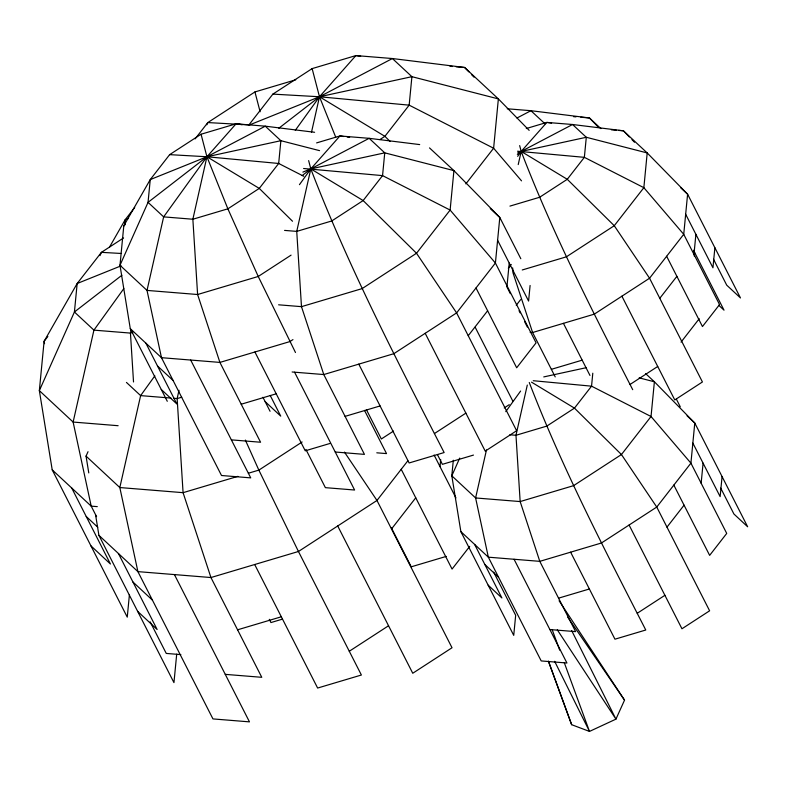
<?xml version="1.0" encoding="UTF-8"?>
<svg xmlns="http://www.w3.org/2000/svg" width="787" height="787" viewBox="0 0 787 787"><rect width="100%" height="100%" fill="white"/><g stroke="black" fill="none" stroke-linecap="round" stroke-linejoin="round"><path stroke-width="1.18" d="M314.603 132.285L265.278 126.176L236.061 123.815L201.059 134.233L169.648 154.645L150.248 179.584L123.795 225.82L119.988 265.278L130.278 328.651L167.287 401.291M124.572 225.721L125.143 219.789L134.695 207.512M129.422 594.598L127.258 617.136L52.208 469.849L39.35 390.627L44.102 341.312L77.165 283.517L101.425 252.342L123.569 237.949M176.701 654.145L173.957 682.624L98.906 535.337L95.591 514.934M440.002 466.632L440.69 459.51M453.312 460.238L451.807 475.81L460.867 531.619L513.734 635.365L515.672 615.316L493.665 572.129M507.025 285.829L509.228 263.055M530.094 285.474L528.589 301.057L497.6 240.251M592.798 373.195L591.549 386.171L574.461 408.128L546.798 426.101L515.977 435.28L509.858 434.778M693.967 254.388L695.895 234.329M694.252 256.07L694.606 252.43M714.881 247.748L712.953 267.796L685.664 214.251M701.148 483.218L703.086 463.159M722.072 476.578L720.135 496.627L692.855 443.081M131.242 329.537L130.445 333.088L133.524 381.97M179.003 390.293L177.144 398.576L183.076 492.672L210.946 577.54L261.776 677.312L225.259 674.361M311.485 132.265L319.483 96.762L312.134 68.607L355.881 55.582L392.398 58.533L464.596 67.475L498.368 98.906L529.179 130.367M518.22 164.591L521.191 151.429L519.666 145.595M486.455 449.987L475.604 497.955L488.343 557.176L541.21 660.932L566.935 663.018L514.068 559.262M527.3 385.05L515.977 435.28L520.158 501.565L539.793 561.347L575.602 631.627L549.877 629.551M99.988 255.627L101.425 252.342L121.05 253.463M206.853 124.769L207.827 122.565L254.939 91.941L295.774 79.792M88.774 472.918L86.049 456.116L88.026 451.689M459.716 458.083L451.807 475.81L475.604 497.955L520.158 501.565L573.546 485.668L621.445 454.542L651.036 416.51L654.391 381.774L645.576 373.569M559.085 600.756L624.534 700.145L615.936 719.141L589.493 731.418L571.647 724.699L548.49 661.405M109.511 247.108L125.143 219.789L128.517 218.432M123.825 288.603L93.928 330.137L73.122 422.058L91.203 506.139L96.585 516.695M295.273 130.376L319.483 96.762L355.881 55.582L360.672 56.29M154.862 375.842L140.627 395.615L119.821 487.547L137.902 571.628L212.952 718.915L249.469 721.866L174.419 574.579M299.453 184.67L310.816 168.9L339.935 135.954L369.152 138.325L419.687 144.582M517.659 156.328L521.191 151.429L546.827 122.418L572.552 124.503L623.412 130.799L647.199 152.944L687.602 194.192L740.469 297.948L726.726 285.16L713.524 259.257M505.785 411.631L520.61 391.041M123.795 225.82L125.281 223.901M195.137 138.866L207.827 122.565L249.164 124.907M47.85 336.492L44.102 341.312L44.554 343.703M312.134 68.607L272.873 94.115L248.613 125.29L319.483 96.762L392.398 58.533L411.906 76.683L498.368 98.906L493.616 148.222L465.865 183.883M508.333 268.249L511.275 264.471M468.226 335.705L487.625 310.767M516.242 305.258L520.66 299.591M407.843 460.788L376.973 500.463L298.45 551.49L210.946 577.54L137.902 571.628L98.906 535.337M391.503 528.972L415.752 497.797M659.791 298.303L676.879 276.345M469.701 546.394L452.063 569.07L401.222 469.298M681.04 342.119L699.23 318.735M666.982 527.133L684.07 505.175M278.805 128.261L319.483 96.762L411.906 76.683L409.161 105.153L384.902 136.328L379.875 139.594M121.887 275.243L74.421 311.986L39.35 390.627L73.122 422.058L118.129 425.708M302.119 175.629L310.816 168.9L369.152 138.325L384.745 152.845L453.922 170.622L499.804 217.468L520.827 258.736M517.344 154.409L521.191 151.429L572.552 124.503L586.295 137.282L647.199 152.944L643.855 187.68L614.263 225.712L566.355 256.837L522.253 269.971M291.082 255.126L258.234 276.473L197.606 294.515L147.012 290.413L119.988 265.278L148.045 202.357L150.248 179.584L206.932 156.761L265.278 126.176L280.87 140.696L319.561 150.642M292.951 339.6L289.911 341.578L219.907 362.413L161.473 357.682L130.278 328.651M302.129 441.989L258.854 470.114L248.367 473.233M393.51 431.089L381.351 438.989L366.417 409.673M434.454 433.539L465.865 413.126M504.231 407.932L509.268 404.656M630.062 384.45L657.716 366.476M349.28 651.262L388.552 625.754M637.244 613.28L664.907 595.306M516.961 118.02L530.93 110.701L589.414 117.942L600.884 128.615M302.877 172.097L310.816 168.9L384.745 152.845L382.551 175.619L363.151 200.557L331.74 220.97L296.738 231.388L284.569 230.404M121.041 265.858L77.165 283.517L74.421 311.986L93.928 330.137L130.445 333.088L132.747 332.409M517.787 152.796L521.191 151.429L586.295 137.282L584.357 157.341L567.27 179.298L539.616 197.271L509.937 206.105M316.6 142.909L339.935 135.954L343.575 136.505M526.287 128.537L546.827 122.418L551.579 123.126M181.748 397.209L177.144 398.576L173.494 398.281M241.206 404.223L276.207 393.805M345.08 416.372L380.082 405.944M551.362 369.329L582.183 360.161M329.763 443.524L305.258 450.813L254.909 351.996M237.871 476.361L183.076 492.672L119.821 487.547L86.049 456.116M473.469 455.083L442.383 464.33L437.434 454.611M446.249 556.399L411.237 566.817L391.385 527.851M237.576 629.807L281.323 616.782M282.454 619.133L270.935 622.566L269.292 619.32M558.554 598.159L589.374 588.991M543.758 376.914L586.374 367.657M272.873 94.115L319.483 96.762L409.161 105.153L493.616 148.222L521.525 180.853M517.541 151.222L584.357 157.341L643.855 187.68L683.736 234.31L719.544 304.589L702.457 326.546L666.648 256.267M169.648 154.645L206.932 156.761L278.677 163.47L303.743 176.258M303.595 168.497L382.551 175.619L450.125 210.07L495.407 263.025L536.075 342.847L516.675 367.775L476.007 287.963M449.997 66.295L452.436 66.492M456.086 66.787L464.596 67.475L468.865 71.873M507.261 108.783L530.93 110.701L544.968 123.766M573.546 116.663L575.986 116.86M580.865 117.253L589.414 117.942L598.7 127.514M611.371 129.825L616.182 130.209M618.592 130.406L623.412 130.799L629.384 136.958M278.598 304.805L301.48 306.655L362.109 288.613L416.51 253.257L450.125 210.07L453.922 170.622L429.515 147.907M530.153 332.321L532.602 332.517L594.244 314.17L649.56 278.224L683.736 234.31L687.602 194.192L680.735 187.808M292.125 371.995L323.782 374.553L393.785 353.717L456.608 312.892L495.407 263.025L499.804 217.468L490.271 208.594M171.054 398.084L140.627 395.615L126.441 382.423M231.358 439.864L260.576 442.235L219.907 362.413L197.606 294.515L192.864 219.239L206.932 156.761L201.059 134.233M376.786 452.81L386.525 453.597L364.519 410.411M335.232 452.013L364.45 454.374L323.782 374.553L301.48 306.655L296.738 231.388L310.816 168.9L308.642 160.607M97.293 506.631L91.203 506.139L52.208 469.849M180.862 654.607L166.254 653.426L150.15 621.828M533.232 380.711L591.549 386.171L651.036 416.51L690.917 463.14L726.726 533.419L709.648 555.376L673.829 485.097M347.205 137.046L349.635 137.4M242.121 124.72L236.061 123.815L206.932 156.761L163.647 216.878L147.012 290.413L161.473 357.682L221.511 475.505L250.728 477.876L190.69 360.043M639.162 377.858L654.391 381.774L694.783 423.022L747.65 526.778L733.917 514L720.715 488.088M531.52 382.157L574.461 408.128L621.445 454.542L656.752 507.054L709.618 610.801L681.955 628.774L629.088 525.027M718.757 305.267L724.02 310.167L693.504 250.266M687.061 415.831L694.783 423.022L690.917 463.14L656.752 507.054L601.435 543L539.793 561.347L488.343 557.176L460.867 531.619M484.841 564.476L498.574 577.264M488.156 585.164L501.89 597.953L474.61 544.397M265.14 401.606L280.733 416.126L270.226 395.487M157.498 365.965L173.091 380.485M161.256 389.467L176.859 403.977L145.87 343.162M86.236 516.498L97.755 527.221M132.934 581.986L152.432 600.137M90.938 545.863L110.436 564.013L71.706 487.999M137.636 611.351L157.134 629.502L118.404 553.477M390.106 141.453L384.902 136.328L319.483 96.762L335.715 137.154M292.518 221.245L259.277 188.408L206.932 156.761L148.045 202.357L163.647 216.878L192.864 219.239L227.866 208.821L259.277 188.408L278.677 163.47L280.87 140.696L206.932 156.761L227.866 208.821L258.234 276.473L295.479 352.507M631.951 139.594L634.509 142.24M471.433 74.519L473.99 77.156M567.791 617.234L624.534 700.145M344.47 452.112L376.973 500.463L452.023 647.75L412.752 673.259L337.712 525.982M557.304 629.836L615.936 719.141L571.628 630.515M676.377 399.137L680.273 406.79M621.907 296.197L674.774 399.944L702.427 381.97L649.56 278.224L614.263 225.712L567.27 179.298L521.191 151.429C552.651 233.395 592.65 311.682 632.718 389.683M563.423 323.339L589.965 375.438M555.219 376.894L532.602 332.517L512.976 272.725L512.671 267.905M506.562 286.252L510.33 293.64M519.027 310.708L520.128 312.882M524.575 321.598L527.349 327.048M475.171 327.205L512.74 400.957M570.614 552.169L614.952 639.192L645.773 630.013C604.219 548.854 562.056 467.714 529.267 382.502M425.196 333.304L485.235 451.138L516.636 430.725L456.608 312.892L416.51 253.257L363.151 200.557L310.816 168.9C348.277 266.577 396.5 359.57 444.134 452.545L409.132 462.963L358.783 364.135M434.09 455.014L455.958 497.945M294.564 372.192L354.603 490.016L325.385 487.655L305.907 449.426M262.927 397.268L270.069 411.286M254.693 564.515L317.633 688.045L361.39 675.02L298.45 551.49L258.854 470.114L245.367 440.071M554.648 661.316L589.493 731.418L564.309 662.752M552.14 629.561L559.695 650.16M548.441 661.178L571.647 724.699M254.939 91.941L260.113 111.754"/></g></svg>
